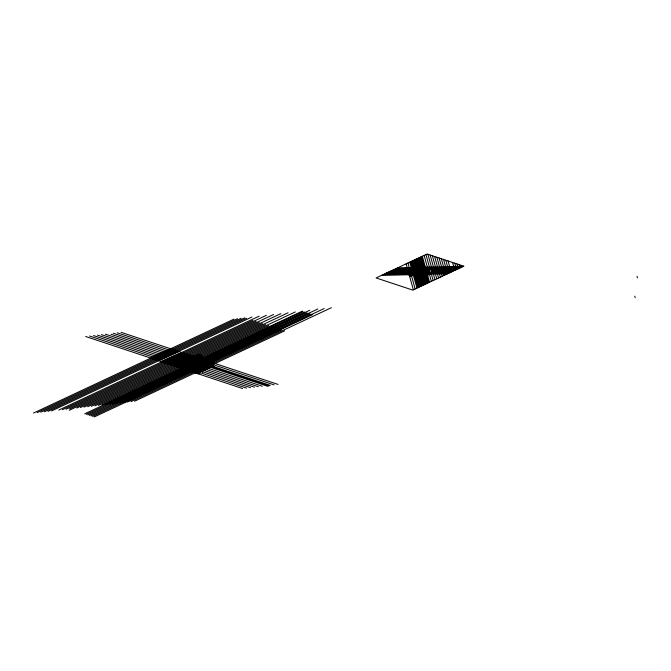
<?xml version="1.0" encoding="UTF-8"?>
<svg xmlns="http://www.w3.org/2000/svg" width="671" height="671" viewBox="0 0 671 671"><rect width="100%" height="100%" fill="white"/><g stroke="black" fill="none" stroke-linecap="round" stroke-linejoin="round"><path stroke-width="1.01" d="M426.932 274.187L426.924 274.221A1.887 0.688 -12.8 0 1 426.488 274.682L424.617 275.571M411.331 272.946L411.331 272.98A1.854 0.671 -12.8 0 1 410.87 273.483L409.025 274.364M411.549 273.776L411.549 273.81A1.854 0.671 -12.8 0 1 411.097 274.28L409.243 275.16M425.607 269.39L425.607 269.423A1.854 0.671 -12.8 0 1 425.146 269.927L423.292 270.807M426.27 271.805L426.261 271.839A1.854 0.671 -12.8 0 1 425.808 272.309L423.955 273.189M426.706 273.357L426.706 273.391A1.854 0.671 -12.8 0 1 426.244 273.894L424.399 274.775M429.004 270.514L428.995 270.556A1.854 0.671 -12.8 0 1 428.551 271.017L426.697 271.906M429.448 272.107L429.44 272.141A1.854 0.671 -12.8 0 1 428.987 272.611L427.133 273.491L383.225 274.59M412.044 270.212L408.379 272.049L411.466 270.774M414.099 270.119L408.58 272.778M416.112 270.086L414.2 271.034M417.84 269.876L417.521 269.901A1.854 0.671 -12.8 0 0 416.439 270.153L414.544 271.025M33.55 413.042L233.927 319.128M37.157 412.623L237.542 318.7M40.772 412.195L241.149 318.28M44.378 411.776L244.756 317.861M47.985 411.357L246.534 318.289M51.592 410.929L251.977 317.014M58.813 410.082L259.191 316.167M62.42 409.662L252.875 320.394M66.026 409.243L266.412 315.32M69.641 408.815L256.045 321.451M69.197 410.291L273.625 314.481M76.855 407.968L259.216 322.499M80.461 407.549L280.847 313.634M84.076 407.129L262.386 323.556M211.86 363.623A1.149 0.914 -71.6 0 0 211.18 365.099L211.709 367.414L210.124 366.886L209.595 364.571A1.149 0.914 -71.6 0 1 210.275 363.103L211.86 363.623A1.166 0.931 -71.6 0 1 213.042 364.227L213.537 366.559L213.042 362.541C207.473 361.241 203.447 356.771 198.675 354.246L189.474 358.557L190.346 362.39M87.683 406.701L192.602 357.534M194.489 356.645L288.06 312.787M191.302 359.304L200.486 354.984M91.29 406.282L189.792 360.117M196.829 356.158A1.149 0.914 -71.6 0 1 197.492 355.328A1.166 0.931 -71.6 0 1 198.675 355.932L200.252 356.46L200.755 358.784M200.21 355.236L265.557 324.605M191.73 359.698L200.914 355.378M192.166 360.075L201.35 355.764M94.905 405.863L198.868 357.131M200.226 356.469L200.252 356.46A1.166 0.931 -71.6 0 0 199.077 355.865L197.492 355.328M200.763 356.242L295.282 311.94M192.594 360.453L201.778 356.133M193.022 360.805L202.206 356.494M98.511 405.435L268.727 325.653M193.877 361.493L203.061 357.182M194.305 361.82L203.489 357.509M102.118 405.016L302.495 311.092M194.733 362.139L203.917 357.828M84.689 413.822L302.965 311.512M113.231 333.261L191.059 359.077A37.542 18.067 64.8 0 0 193.047 360.83L195.093 362.407L204.336 358.129M105.724 404.588L271.898 326.71M195.58 362.743L204.764 358.431M86.274 414.342L304.55 312.04M196.418 363.313L205.611 358.993M109.339 404.168L309.717 310.254M199.522 362.046L200.73 361.476M196.846 363.581L206.031 359.27M192.938 370.92L191.47 371.608L190.078 365.477A1.149 0.914 -71.6 0 0 188.92 364.856A1.149 0.914 -71.6 0 0 188.249 366.332L188.392 368.824L187.872 366.509A1.149 0.914 -71.6 0 0 186.723 365.896A1.149 0.914 -71.6 0 0 186.043 367.364L186.572 369.679L184.609 369.327L183.737 365.494M188.777 368.647L186.806 368.295L186.286 365.98A1.149 0.914 -71.6 0 0 186.186 365.712M192.803 366.76L192.275 364.445A1.149 0.914 -71.6 0 0 191.126 363.825A1.149 0.914 -71.6 0 0 190.455 365.301L190.975 367.616L189.012 367.263L188.492 364.949A1.149 0.914 -71.6 0 0 188.392 364.68M199.421 363.657L198.893 361.342A1.149 0.914 -71.6 0 0 197.744 360.73A1.149 0.914 -71.6 0 0 197.064 362.197L197.215 364.689L196.687 362.374A1.149 0.914 -71.6 0 0 195.538 361.761A1.149 0.914 -71.6 0 0 194.858 363.229L195.009 365.72L194.481 363.405A1.149 0.914 -71.6 0 0 193.332 362.793A1.149 0.914 -71.6 0 0 192.661 364.269L193.181 366.584L191.218 366.232L190.69 363.917A1.149 0.914 -71.6 0 0 188.886 364.135M195.387 365.544L193.424 365.2L192.896 362.885L194.481 363.405M197.593 364.512L195.63 364.168L195.102 361.854A1.149 0.914 -71.6 0 0 194.213 361.157M199.799 363.481L197.836 363.128L197.308 360.813L198.893 361.342M201.694 364.21C199.664 367.968 197.903 360.847 201.149 361.812M87.859 414.871L306.135 312.56M197.266 363.841L206.45 359.53M201.266 362.072L199.488 363.145M197.685 364.093L206.869 359.782M112.946 403.749L275.068 327.758M199.488 363.414L201.367 362.508M186.572 369.679L185.322 366.022M190.598 367.792L193.181 366.584M198.104 364.336L207.289 360.025M199.555 363.699L201.426 362.793L205.561 364.772M89.444 415.399L307.721 313.089M198.524 364.571L207.708 360.26M198.943 364.798L208.127 360.486M116.553 403.321L317.76 309.021M193.206 371.013L191.738 371.7L191.21 369.385A1.166 0.562 64.9 0 1 191.629 368.564L193.835 367.523M199.354 365.016L208.547 360.704M91.03 415.919L309.306 313.617M199.773 365.225L208.958 360.914M200.193 365.427L209.377 361.115M120.159 402.902L278.239 328.815M200.604 365.62L209.788 361.308M92.615 416.448L310.891 314.137M193.994 369.134L192.527 369.822L193.055 372.137L195.261 371.097M194.791 371.533L193.323 372.22L192.795 369.906L194.271 369.218M201.434 365.989L210.619 361.677M123.774 402.483L324.152 308.559M201.845 366.165L211.029 361.845M195.093 362.407L202.256 366.324L211.449 362.013M94.2 416.976L312.476 314.665M202.483 366.4L197.87 368.421L199.597 368.84M196.108 371.969L194.64 372.657L194.112 370.342L195.58 369.654M198.096 368.496L202.667 366.458M196.377 372.061L194.909 372.749L194.38 370.434L195.857 369.746M198.281 368.555L202.852 366.517M407.918 270.388L410.652 269.105L411.105 270.941M127.381 402.055L281.409 329.864M198.641 368.673L203.254 366.66M198.868 368.748L203.439 366.718M199.052 368.807L203.615 366.777M199.228 368.865L203.799 366.836L204.714 370.694L204.571 368.194A1.149 0.914 -71.6 0 1 205.242 366.727A1.149 0.914 -71.6 0 1 206.4 367.339L206.92 369.654L206.777 367.163A1.149 0.914 -71.6 0 1 207.448 365.695A1.149 0.914 -71.6 0 1 208.597 366.307L209.126 368.622L208.975 366.131A1.149 0.914 -71.6 0 1 209.654 364.663A1.149 0.914 -71.6 0 1 210.803 365.276L211.709 367.414M213.042 362.541L197.207 369.964L198.079 373.797L200.285 372.766L199.413 368.933M197.693 372.497L196.226 373.185L195.697 370.87L197.165 370.182M200.218 368.798L200.814 368.496M201.317 368.295L201.904 367.926L200.092 367.339M197.962 372.59L196.494 373.277L195.966 370.962L197.442 370.275M200.847 368.639L200.537 369.1M201.937 368.069L201.636 368.605M210.275 363.112A1.166 0.931 -71.6 0 1 211.457 363.699L213.034 364.236M201.971 368.211L201.669 368.748M130.988 401.635L331.373 307.712M200.931 369L200.654 369.612M200.377 369.52L200.964 369.142M202.063 368.639L201.77 369.176M200.411 369.662L200.696 369.05M202.097 368.79L201.82 369.394M408.379 272.065L412.397 270.254A1.854 0.671 -12.8 0 1 413.479 270.002L414.074 270.027M201.543 369.302L202.13 368.933M199.488 370.367L200.017 372.682L197.811 373.713L197.282 371.399L199.488 370.367A1.149 0.554 64.9 0 0 198.792 369.209A1.149 0.554 64.9 0 0 198.146 369.394M201.065 369.578L200.78 370.182M200.512 370.098L200.805 369.553M201.61 369.595L201.904 369.058M411.038 270.488L413.093 270.547L410.056 272.023L412.757 270.606M201.627 369.662L201.937 369.201M134.603 401.208L284.579 330.912M412.522 271.076L414.418 270.203A1.854 0.671 -12.8 0 1 415.5 269.952L416.095 269.977M201.225 370.3L200.931 370.837M201.728 370.098L202.323 369.796M200.663 370.744L201.258 370.442M202.374 370.015L202.097 370.618M200.721 371.029L201.325 370.728M201.828 370.526L202.122 369.989M200.755 371.172L201.057 370.635M408.798 273.575L410.652 272.686A1.854 0.671 -12.8 0 0 411.097 272.225L408.614 272.912L410.291 272.871M201.375 370.946L200.78 371.264L199.908 367.431M205.091 370.509L203.128 370.166L202.256 366.324M207.297 369.478L205.334 369.134L204.814 366.819L206.4 367.339M209.503 368.446L207.54 368.094L207.012 365.787L208.597 366.307M210.124 366.886L209.218 364.747A1.149 0.914 -71.6 0 0 207.414 364.965M213.915 366.383L211.952 366.03L211.424 363.716M202.541 370.728L202.239 371.273M202.608 371.021L202.021 371.399L202.676 371.65L201.736 367.733M416.221 270.983L417.89 270.212M202.055 371.541L202.642 371.164M416.565 270.975L419.308 269.692L419.081 268.895M202.273 371.768L202.734 371.6L201.87 367.775M409.461 275.957L411.331 275.068A1.887 0.688 -12.8 0 0 411.768 274.607L409.276 275.295L410.954 275.253M413.344 271.445L414.275 274.758L412.246 274.808L409.503 276.091L411.524 276.041L414.259 274.758A57.563 20.91 -12.8 0 0 430.153 273.156L432.158 273.089L431.235 269.776L429.214 269.826A57.505 20.893 -12.8 0 1 413.277 271.445L411.013 271.638M423.074 270.01L425.808 268.727M423.51 271.604L425.364 270.715A1.854 0.671 -12.8 0 0 425.817 270.254L425.817 270.153M423.736 272.392L425.59 271.512A1.854 0.671 -12.8 0 0 426.035 271.05L426.043 270.941M423.544 273.273L421.195 274.288L423.216 273.29L423.376 273.902M421.262 274.514L423.711 273.349L421.43 274.85M421.296 274.649L423.653 273.516M426.731 272.04L429.23 271.31A1.854 0.671 -12.8 0 1 428.769 271.814L426.915 272.694L385.028 273.743M421.346 274.833L423.577 273.743L423.493 273.265M424.173 273.986L426.026 273.097A1.854 0.671 -12.8 0 0 426.479 272.636L426.479 272.527M427.36 274.288L429.23 273.399A1.887 0.688 -12.8 0 0 429.658 272.938L427.175 273.625L428.853 273.583M432.158 273.089L426.672 275.655L424.659 275.706L430.136 273.139L429.214 269.826L426.471 271.109L388.626 272.057M463.77 266.194L412.766 290.098L376.087 277.928L427.091 254.024L463.77 266.194L397.643 267.83M395.848 268.668L461.967 267.041L461.522 265.448M394.045 269.516L460.163 267.88L459.283 264.709M409.755 269.524L427.947 269.079M392.241 270.354L458.368 268.727L457.043 263.963M410.887 269.943L412.942 270.01M410.929 270.077L412.975 270.145M409.973 270.321L428.165 269.868M411.004 270.354L413.051 270.413M424.785 270.111L423.107 270.153L425.557 269.289M390.447 271.201L428.274 270.27L424.139 255.408M431.352 270.195L456.565 269.566L454.795 263.217M413.168 270.824L409.595 271.344M410.207 271.059L413.21 270.983M409.906 271.201L427.377 270.69M411.239 271.193L413.286 271.252M425.003 270.899L423.334 270.941L425.783 270.086M410.233 271.352L408.345 271.931L409 271.931M431.579 270.992L454.745 270.421M410.342 271.738L411.088 271.604M428.19 271.201L426.513 271.243L428.962 270.388M410.015 271.889L410.753 271.545M410.023 271.914L427.595 271.487M425.229 271.696L423.552 271.738L426.001 270.874M386.823 272.896L428.408 271.998M431.797 271.789L452.95 271.269M385.926 273.323L427.796 272.283M425.448 272.493L423.77 272.535L426.219 271.671M432.023 272.577L451.147 272.107L448.077 260.985M428.626 272.795L426.957 272.837L429.406 271.973M410.862 273.491L428.039 273.072M410.509 273.667L408.84 273.709L411.289 272.845M422.864 273.399L423.728 273.365M425.666 273.282L423.997 273.323L426.446 272.468M422.906 273.416L422.613 274.296M431.503 273.391L449.344 272.954L445.829 260.247M422.277 273.709L422 274.582M423.443 273.793L423.351 273.273M423.476 273.835L423.133 273.307M411.08 274.288L428.257 273.86M410.736 274.464L409.058 274.506L411.508 273.642M422.252 273.684L422.361 274.414L423.024 274.103L422.923 273.374M425.892 274.078L424.215 274.12L426.664 273.256M381.43 275.429L447.549 273.793L443.59 259.501M421.279 274.582L421.74 274.707L421.967 273.852L421.715 274.682M427.393 274.422L429.415 274.372L431.369 281.375M426.11 274.875L424.433 274.909L426.882 274.053M412.053 270.077L411.457 270.052A1.854 0.671 -12.8 0 0 410.375 270.304L408.136 271.185L410.878 269.901L411.491 271.487M198.398 357.324L196.813 356.804L197.341 359.119L198.926 359.639L198.398 357.324A1.149 0.914 -71.6 0 1 199.077 355.856M198.02 357.5A1.149 0.914 -71.6 0 0 196.871 356.888A1.149 0.914 -71.6 0 0 196.192 358.356L196.72 360.671L195.135 360.151L194.607 357.836A1.149 0.914 -71.6 0 1 195.286 356.36A1.149 0.914 -71.6 0 1 196.435 356.98L198.02 357.5L198.549 359.815M201.132 358.608L199.547 358.079L198.675 354.246M121.099 332.338L194.607 356.729M198.582 358.046L278.054 384.416M198.062 358.775L212.33 363.506M194.607 357.836L196.192 358.356M198.213 362.952L197.685 360.637A1.149 0.914 -71.6 0 1 198.364 359.17L199.95 359.69A1.166 0.931 -71.6 0 1 201.132 360.293M196.343 360.855L195.815 358.54L194.229 358.012L194.758 360.327M117.165 332.799L274.12 384.877M195.857 359.807L210.124 364.546M193.986 359.396L192.401 358.868L192.929 361.183L194.515 361.711L193.986 359.396A1.149 0.914 -71.6 0 1 194.665 357.92A1.149 0.914 -71.6 0 1 195.815 358.54M197.685 360.637L199.27 361.166L200.361 365.125M199.975 361.543L200.428 361.434L201.174 364.747M209.595 364.571L211.18 365.099M193.609 359.572A1.149 0.914 -71.6 0 0 192.46 358.951A1.149 0.914 -71.6 0 0 191.789 360.428L192.309 362.743L190.723 362.214L190.203 359.899A1.149 0.914 -71.6 0 1 190.874 358.431A1.149 0.914 -71.6 0 1 192.023 359.044L193.609 359.572L194.137 361.887M199.975 361.61L200.419 365.099M201.183 361.979L206.114 364.512M209.218 364.747L210.803 365.276M200.419 361.921L202.005 362.449L200.26 354.766L191.059 359.077L191.931 362.919M199.748 361.82L200.293 365.158M193.701 359.958L270.187 385.33M201.334 362.625L194.389 357.517M205.016 365.032L199.488 362.206L200.042 365.276M201.451 363.128L199.782 364.445M194.674 361.157L269.088 385.85M190.203 359.899L191.789 360.428M195.454 361.367A1.149 0.914 -71.6 0 0 195.479 361.669L197.064 362.197M199.455 363.003L201.124 361.854L201.745 364.479M201.644 363.732L199.815 364.588M208.975 366.131L207.389 365.603L207.918 367.918M201.594 363.783L199.799 364.781M195.102 361.854L196.687 362.374M201.627 363.925L204.462 365.292M111.025 334.292L267.981 386.37M200.738 364.898L201.493 364.596L200.721 361.476M191.453 361.879L205.72 366.609M194.858 363.229L193.273 362.709L193.802 365.024M200.361 365.074L199.857 361.635M206.735 365.284A1.149 0.914 -71.6 0 0 205.192 366.643L206.777 367.163M105.372 334.183L262.327 386.253M201.921 366.483L203.632 366.953M201.736 366.576L203.447 367.037M201.543 366.66L203.254 367.129M201.35 366.752L203.061 367.213M201.225 366.811L202.877 367.305M189.247 362.91L203.514 367.641M192.619 362.382A1.149 0.914 -71.6 0 0 191.076 363.741L192.661 364.269M200.847 366.987L202.558 367.456M204.529 366.316A1.149 0.914 -71.6 0 0 202.986 367.674L204.571 368.194M189.541 363.296L191.126 363.825M200.663 367.079L202.374 367.54M190.69 363.917L192.275 364.445M200.47 367.163L202.181 367.633M201.996 367.716L200.285 367.255L201.115 371.331L200.159 367.314M101.396 334.644L258.352 386.722M199.715 367.515L201.526 368.102M199.53 367.607L201.56 368.245M199.337 367.691L201.048 368.161M201.761 368.404L201.736 369.033M199.153 367.783L200.864 368.253M199.027 367.842L200.797 368.421M187.041 363.942L201.703 368.891M201.862 368.84L201.887 369.687M190.455 365.301L188.87 364.772L189.39 367.087M198.65 368.018L200.419 368.597M200.595 368.622L200.57 369.251M198.457 368.111L200.453 368.748M188.492 364.949L190.078 365.477M198.264 368.194L199.983 368.664M198.079 368.287L199.79 368.748M202.005 369.486L201.996 370.191M200.721 369.201L200.721 369.897M202.038 369.629L202.03 370.333M97.463 335.106L254.418 387.184M200.839 369.704L200.83 370.4M202.156 370.14L202.147 370.837M202.189 370.283L202.181 370.979M200.906 369.989L200.897 370.686M202.223 370.426L202.214 371.122M202.265 370.644L202.273 371.415M184.835 364.974L199.102 369.713M188.207 364.445A1.149 0.914 -71.6 0 0 186.664 365.804L188.249 366.332M201.023 370.493L200.688 370.887L201.367 371.214L200.512 367.331M202.365 371.071L202.088 371.684L202.416 371.289M186.286 365.98L187.872 366.509M201.099 370.853L200.914 371.315L200.033 367.373M93.537 335.567L250.484 387.637M186.01 365.485A1.149 0.914 -71.6 0 0 184.458 366.836L186.043 367.364M184.08 367.02L185.666 367.54M89.604 336.028L246.559 388.098M85.67 336.49L242.625 388.559M211.071 362.189L205.544 359.362L199.891 354.934M210.518 362.449L204.999 359.622L199.337 355.185M209.964 362.709L204.445 359.882L198.792 355.445M209.419 362.961L203.892 360.142L198.239 355.705M208.866 363.221L203.347 360.402L197.693 355.965M208.312 363.481L202.793 360.654L197.14 356.226M207.767 363.741L202.248 360.914L196.586 356.486M207.213 364.001L201.694 361.174L196.041 356.737M206.66 364.261L201.141 361.434L195.487 356.997M203.909 365.552L198.39 362.726L192.736 358.289M203.363 365.812L197.844 362.986L192.183 358.549M202.81 366.064L197.291 363.246L191.638 358.809M201.728 364.059L193.282 358.037M201.292 362.13L194.934 357.257M199.488 362.206L193.835 357.777M428.844 269.885L429.784 273.198M428.182 269.985L429.113 273.298M427.519 270.086L428.459 273.399M426.873 270.178L427.804 273.491M426.228 270.27L427.159 273.583M425.582 270.363L426.521 273.667M424.953 270.447L425.884 273.751M424.324 270.522L425.255 273.835M423.703 270.598L424.634 273.911M423.082 270.673L424.022 273.986M422.47 270.74L423.409 274.053M421.866 270.807L422.805 274.12L422.764 273.449M421.262 270.874L422.202 274.179M420.667 270.933L421.606 274.238M420.08 270.992L421.011 274.296M419.492 271.042L420.423 274.355M418.914 271.092L419.845 274.405M418.335 271.143L419.266 274.447M417.765 271.185L418.696 274.498M417.194 271.227L418.134 274.54M416.632 271.269L417.563 274.573M416.07 271.302L417.01 274.615M415.517 271.336L416.456 274.649M414.963 271.369L415.903 274.674M414.418 271.394L415.357 274.707M413.881 271.42L414.812 274.733M637.047 276.326L637.45 277.786M634.774 296.196L635.185 297.647M452.556 262.478L454.77 270.413M441.35 258.754L445.77 274.632M439.111 258.008L443.967 275.471M436.863 257.27L442.164 276.318M434.623 256.523L440.369 277.165M432.384 255.777L438.566 278.004M430.145 255.039L436.771 278.851M427.897 254.292L434.967 279.69M425.942 254.569L430.178 269.801M431.218 273.533L433.164 280.537M422.336 256.255L429.566 282.223M421.438 256.674L428.668 282.642M420.541 257.094L427.771 283.07M419.643 257.521L426.865 283.489M418.738 257.941L425.968 283.908M422.663 273.491L422.772 274.221M422.403 273.617L422.512 274.347M417.84 258.36L425.07 284.336M421.732 273.927L421.841 274.657M421.48 274.053L421.589 274.775M421.371 274.095L421.48 274.825M416.943 258.788L424.164 284.756M416.037 259.207L423.267 285.175M415.139 259.627L422.369 285.594M414.242 260.046L421.463 286.022M413.336 260.474L420.566 286.442M412.439 260.893L419.669 286.861M411.541 261.313L418.763 287.289M410.644 261.74L417.865 287.708M412.665 269.851L413.227 271.445M412.548 269.859L413.051 271.453M412.38 269.859L412.933 271.453M412.262 269.868L412.766 271.461M412.086 269.868L412.648 271.461M411.977 269.868L412.472 271.461M409.738 262.16L416.968 288.127M411.684 269.876L412.187 271.47M411.508 269.885L412.069 271.478M411.398 269.885L411.902 271.478M411.222 269.893L411.784 271.487M411.105 269.893L411.608 271.487M412.246 274.808L411.113 271.587M407.943 262.998L415.164 288.975M409.696 271.294L408.731 272.057M406.14 263.846L413.37 289.813M411.122 270.782L411.323 271.495M211.801 363.539L212.33 365.854M205.192 366.643L205.712 368.958M204.361 365.301L203.841 362.986A1.149 0.914 -71.6 0 0 202.692 362.365A1.149 0.914 -71.6 0 0 202.013 363.841L202.541 366.156M202.986 367.674L203.506 369.989M201.619 362.625L201.099 360.31L199.513 359.782L200.671 364.982M200.881 361.568L201.619 364.538M200.57 361.426L201.367 364.655M199.891 359.606L201.048 364.806M200.226 361.443L200.923 364.865M201.594 367.691L202.491 371.734M200.101 361.484L200.797 364.923M201.535 367.716L202.365 371.793L201.409 367.775M198.641 355.949L199.17 358.255M201.283 367.834L202.181 371.734M200.327 367.263L201.241 371.273M196.435 356.98L196.964 359.295M195.479 361.669L196.007 363.984M192.023 359.044L192.552 361.359M191.076 363.741L191.596 366.056M186.664 365.804L187.192 368.119M184.458 366.836L184.986 369.151M195.966 370.962A1.149 0.554 64.9 0 1 196.385 370.132A1.149 0.554 64.9 0 1 197.282 371.399M194.38 370.434A1.149 0.554 64.9 0 1 194.8 369.612A1.149 0.554 64.9 0 1 195.697 370.87M192.795 369.906A1.149 0.554 64.9 0 1 193.214 369.084A1.149 0.554 64.9 0 1 194.112 370.342M191.629 368.564A1.166 0.562 64.9 0 1 192.527 369.838M196.569 368.865A1.149 0.554 64.9 0 1 197.668 369.226M194.984 368.337A1.149 0.554 64.9 0 1 196.083 368.706M193.382 367.809A1.166 0.562 64.9 0 1 194.489 368.194M202.231 366.198A46.316 22.227 64.9 0 1 191.076 359.211M192.426 358.222A1.149 0.914 -71.6 0 1 193.953 357.509M193.298 362.063A1.149 0.914 -71.6 0 1 193.793 361.325M195.496 361.032A1.149 0.914 -71.6 0 1 197.031 360.319M198.364 359.178A1.166 0.931 -71.6 0 1 199.547 359.765M199.27 361.166A1.149 0.914 -71.6 0 1 199.95 359.69M429.44 270.639A57.563 20.91 -12.8 0 1 413.571 272.233M429.893 272.225A57.563 20.91 -12.8 0 1 414.015 273.818M429.775 271.83A57.563 20.91 -12.8 0 1 413.906 273.424M429.834 272.023A57.563 20.91 -12.8 0 1 413.965 273.625M430.002 272.619A57.563 20.91 -12.8 0 1 414.133 274.221M429.549 271.034A57.563 20.91 -12.8 0 1 413.68 272.627M429.717 271.629A57.563 20.91 -12.8 0 1 413.848 273.223M429.381 270.438A57.563 20.91 -12.8 0 1 413.512 272.032M414.242 274.615A58.771 21.346 -12.8 0 0 421.564 274.112A56.507 20.524 -12.8 0 0 430.111 273.013M429.608 271.235A57.563 20.91 -12.8 0 1 413.739 272.829M429.272 270.044A57.563 20.91 -12.8 0 1 413.403 271.638M429.499 270.832A57.563 20.91 -12.8 0 1 413.63 272.434M430.061 272.82A57.563 20.91 -12.8 0 1 414.183 274.414M429.666 271.428A57.563 20.91 -12.8 0 1 413.797 273.03M429.943 272.418A57.563 20.91 -12.8 0 1 414.074 274.02M429.331 270.237A57.563 20.91 -12.8 0 1 413.453 271.839M420.398 273.508L420.398 273.542A1.854 0.671 -12.8 0 1 419.937 274.045L418.092 274.934L417.907 274.271L420.398 273.542M192.669 368.689L191.193 369.377L192.686 368.698"/></g></svg>
